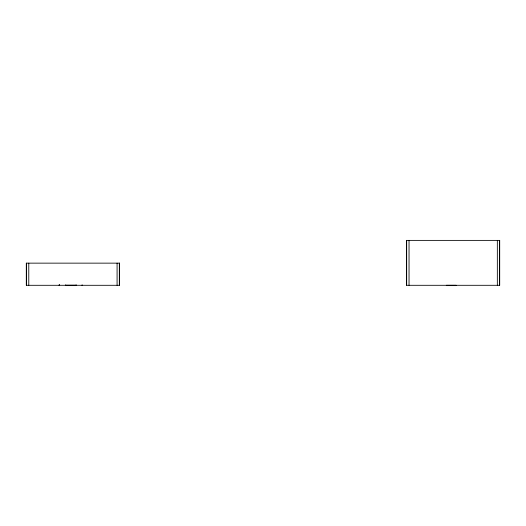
<?xml version="1.0" encoding="UTF-8"?>
<svg xmlns="http://www.w3.org/2000/svg" width="526" height="526" viewBox="0 0 526 526"><rect width="100%" height="100%" fill="white"/><g stroke="black" fill="none" stroke-linecap="round" stroke-linejoin="round"><path stroke-width="0.79" d="M59.175 284.697L59.116 285.454L59.55 285.454L59.445 284.697M65.467 285.348L65.526 284.908L65.895 285.348M76.086 285.302L76.145 284.862L76.513 285.302M82.023 285.302L82.076 284.862L82.451 285.302M65.711 285.197L76 285.197M446.298 285.283L456.2 285.283M66.375 285.618L75.599 285.618M446.633 285.618L455.858 285.618M499.582 240.382L499.582 285.302M497.34 240.382L497.34 285.302M409.037 240.382L409.037 285.302M406.677 240.382L406.677 285.302M119.323 263.145L119.323 285.302M117.081 263.145L117.081 285.302M28.779 263.145L28.779 285.302M26.412 263.145L26.418 285.302M499.7 240.382L406.559 240.382L406.559 285.302L499.7 285.302L499.7 240.382M119.441 263.145L26.3 263.145L26.3 285.302L119.441 285.302L119.435 263.145"/></g></svg>
